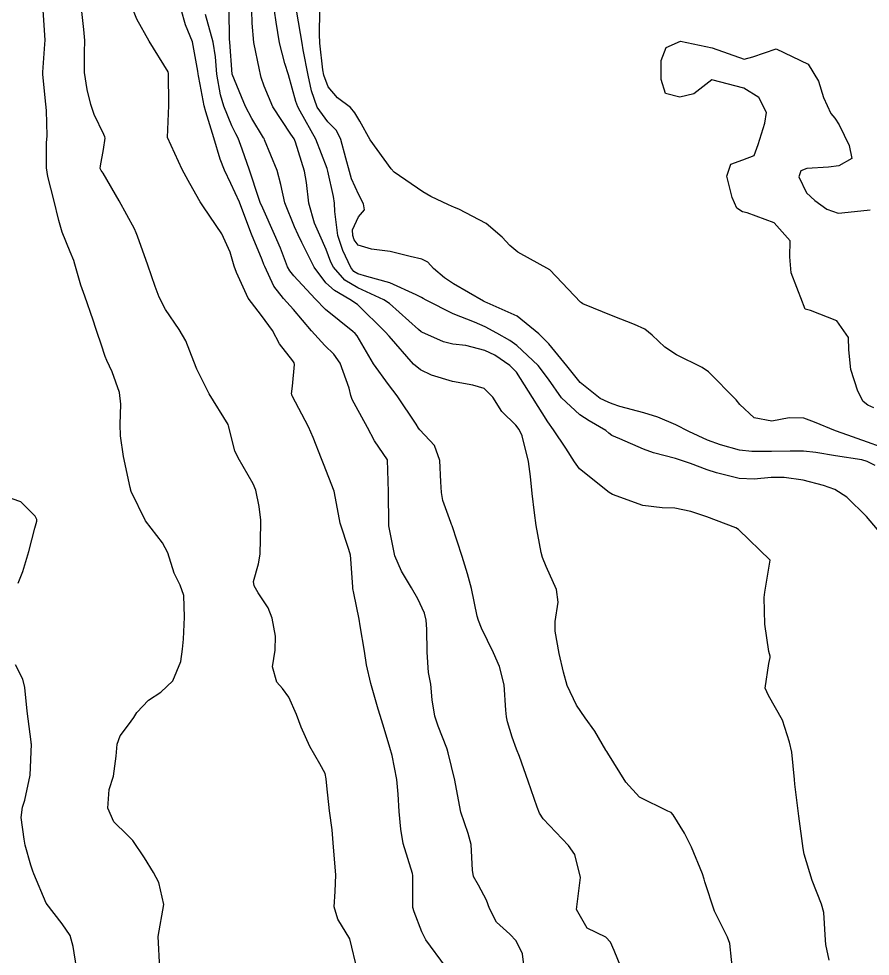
# Model space of a CAD drawing. Header units: metres. Extents: x 298520 to 308411, y 7433745 to 7450750.
# Drawn here: x 305253.6 to 305306.9, y 7436834.4 to 7436893.1 of the extents above; entities that cross this region are included whole.
import ezdxf

# ---------------------------------------------------------------- set-up
doc = ezdxf.new("R2010")
doc.units = ezdxf.units.M
doc.header["$LTSCALE"] = 10
doc.layers.add('Curvas de Nivel 1m', color=11, linetype='Continuous')
doc.layers.add('Curvas de Nivel 5m', color=15, linetype='Continuous')

msp = doc.modelspace()

# ---------------------------------------------------------------- linework, layer by layer
at = {"layer": 'Curvas de Nivel 1m', "flags": 128}
for points, elevation in [([(305262.428, 7436833.638), (305262.313, 7436835.64), (305262.668, 7436837.635), (305262.354, 7436839.029), (305262.02, 7436839.643), (305261.467, 7436840.554), (305260.747, 7436841.656), (305260.386, 7436842.004), (305259.542, 7436842.82), (305259.183, 7436843.678), (305259.255, 7436844.843), (305259.533, 7436845.674), (305259.691, 7436846.917), (305259.767, 7436847.67), (305259.936, 7436848.193), (305260.471, 7436848.88), (305260.798, 7436849.337), (305260.978, 7436849.655), (305261.716, 7436850.423), (305262.496, 7436850.93), (305263.236, 7436851.629), (305263.732, 7436852.839), (305263.843, 7436853.62), (305263.898, 7436854.254), (305263.963, 7436855.619), (305263.932, 7436856.985), (305263.704, 7436857.623), (305263.324, 7436858.373), (305262.929, 7436859.635), (305262.602, 7436860.264), (305261.533, 7436861.651), (305260.641, 7436863.493), (305260.601, 7436863.619), (305260.59, 7436863.661), (305260.57, 7436863.735), (305260.151, 7436865.668), (305259.975, 7436866.96), (305259.954, 7436867.671), (305259.983, 7436868.949), (305259.904, 7436869.672), (305259.445, 7436870.966), (305259.1, 7436871.685), (305258.997, 7436871.938), (305258.753, 7436872.692), (305258.504, 7436873.427), (305258.419, 7436873.685), (305258.265, 7436874.193), (305257.744, 7436875.696), (305257.489, 7436876.389), (305257.115, 7436877.705), (305257.051, 7436877.942), (305256.82, 7436878.467), (305256.313, 7436879.715), (305256.116, 7436880.445), (305255.799, 7436881.721), (305255.418, 7436883.184), (305255.33, 7436883.726), (305255.345, 7436885.287), (305255.375, 7436885.725), (305255.333, 7436887.321), (305255.296, 7436887.726), (305255.116, 7436889.564), (305255.114, 7436889.728), (305255.242, 7436891.465), (305255.243, 7436891.727), (305255.129, 7436893.601)], 732), ([(305274.788, 7436833.485), (305274.313, 7436835.49), (305273.558, 7436836.735), (305273.324, 7436837.505), (305273.394, 7436838.457), (305273.443, 7436839.504), (305273.341, 7436840.474), (305273.272, 7436841.507), (305273.205, 7436842.322), (305273.045, 7436843.51), (305272.87, 7436845.07), (305272.838, 7436845.514), (305272.771, 7436845.849), (305272.442, 7436846.442), (305271.799, 7436847.527), (305271.259, 7436848.738), (305270.972, 7436849.535), (305270.489, 7436850.618), (305270.106, 7436851.153), (305269.744, 7436851.551), (305269.475, 7436852.518), (305269.642, 7436853.553), (305269.665, 7436854.424), (305269.45, 7436855.557), (305269.209, 7436856.21), (305268.569, 7436857.143), (305268.333, 7436857.572), (305268.289, 7436857.86), (305268.587, 7436858.964), (305268.691, 7436859.569), (305268.74, 7436861.45), (305268.742, 7436861.568), (305268.74, 7436861.684), (305268.633, 7436862.549), (305268.422, 7436863.572), (305268.268, 7436863.955), (305267.316, 7436865.584), (305267.12, 7436866.028), (305266.726, 7436867.59), (305266.694, 7436867.671), (305265.507, 7436869.602), (305264.736, 7436871.139), (305264.555, 7436871.613), (305264.05, 7436872.914), (305263.638, 7436873.627), (305262.781, 7436874.869), (305262.378, 7436875.644), (305262.13, 7436876.316), (305261.671, 7436877.651), (305261.033, 7436879.456), (305260.955, 7436879.659), (305260.837, 7436879.906), (305259.885, 7436881.67), (305258.88, 7436883.396), (305258.76, 7436883.56), (305258.701, 7436883.683), (305258.714, 7436883.854), (305258.901, 7436884.885), (305259, 7436885.591), (305258.975, 7436885.679), (305258.914, 7436885.808), (305258.31, 7436887.073), (305258.109, 7436887.692), (305257.879, 7436888.632), (305257.714, 7436889.699), (305257.715, 7436890.956), (305257.725, 7436891.699), (305257.676, 7436892.386), (305257.526, 7436893.702)], 733), ([(305280.288, 7436833.775), (305279.073, 7436835.439), (305278.804, 7436835.929), (305278.33, 7436837.185), (305278.253, 7436837.451), (305278.245, 7436837.54), (305278.258, 7436839.451), (305278.232, 7436839.584), (305277.654, 7436841.457), (305277.494, 7436842.357), (305277.392, 7436843.46), (305277.336, 7436844.544), (305277.25, 7436845.462), (305276.948, 7436846.965), (305276.818, 7436847.466), (305276.465, 7436848.652), (305276.2, 7436849.473), (305276.085, 7436849.867), (305275.617, 7436851.479), (305275.357, 7436852.639), (305275.227, 7436853.483), (305274.957, 7436855.075), (305274.885, 7436855.487), (305274.569, 7436857.114), (305274.499, 7436857.418), (305274.491, 7436857.491), (305274.375, 7436859.277), (305274.344, 7436859.494), (305274.248, 7436859.845), (305273.702, 7436861.504), (305273.533, 7436862.407), (305273.333, 7436863.51), (305272.668, 7436865.214), (305272.538, 7436865.521), (305272.025, 7436866.866), (305271.722, 7436867.53), (305270.712, 7436869.461), (305270.684, 7436869.512), (305270.674, 7436869.541), (305270.668, 7436869.586), (305270.721, 7436870.068), (305270.859, 7436871.421), (305270.835, 7436871.539), (305270.744, 7436871.667), (305269.916, 7436872.714), (305269.465, 7436873.559), (305268.777, 7436874.5), (305267.957, 7436875.578), (305267.215, 7436877.18), (305267.085, 7436877.587), (305266.821, 7436878.447), (305266.294, 7436879.595), (305265.164, 7436881.301), (305264.954, 7436881.609), (305264.864, 7436881.761), (305264.192, 7436882.936), (305263.817, 7436883.626), (305262.913, 7436885.64), (305262.998, 7436887.639), (305262.995, 7436887.701), (305262.973, 7436889.64), (305262.954, 7436889.735), (305261.751, 7436891.652), (305260.997, 7436893.042), (305260.742, 7436893.663)], 734), ([(305298.283, 7436833.21), (305298.079, 7436835.212), (305297.926, 7436835.604), (305297.123, 7436837.222), (305296.521, 7436839.058), (305296.473, 7436839.229), (305296.358, 7436839.56), (305295.678, 7436841.241), (305295.243, 7436842.099), (305294.534, 7436843.258), (305294.405, 7436843.391), (305294.193, 7436843.475), (305292.419, 7436844.355), (305291.563, 7436845.289), (305290.451, 7436847.117), (305290.376, 7436847.225), (305290.326, 7436847.302), (305289.63, 7436848.478), (305289.02, 7436849.322), (305288.485, 7436850.105), (305287.904, 7436851.336), (305287.672, 7436852.178), (305287.408, 7436853.341), (305287.15, 7436854.738), (305287.154, 7436855.344), (305287.349, 7436856.558), (305287.243, 7436857.343), (305286.587, 7436858.781), (305286.366, 7436859.352), (305286.282, 7436859.668), (305285.959, 7436861.357), (305285.851, 7436862.138), (305285.717, 7436863.359), (305285.602, 7436864.418), (305285.481, 7436865.362), (305285.092, 7436866.963), (305284.891, 7436867.368), (305284.696, 7436867.63), (305283.813, 7436868.493), (305283.254, 7436869.392), (305282.721, 7436869.93), (305282.005, 7436870.126), (305280.727, 7436870.356), (305279.408, 7436870.765), (305278.737, 7436871.087), (305278.292, 7436871.455), (305276.76, 7436873.202), (305276.519, 7436873.472), (305274.788, 7436875.187), (305274.307, 7436875.497), (305273.343, 7436876.057), (305272.803, 7436876.534), (305272.084, 7436877.527), (305271.302, 7436879.062), (305271.086, 7436879.537), (305270.84, 7436880.036), (305270.245, 7436881.549), (305270.001, 7436882.68), (305269.77, 7436883.557), (305268.981, 7436885.491), (305268.946, 7436885.56), (305268.913, 7436885.617), (305268.182, 7436886.827), (305267.793, 7436887.577), (305267.541, 7436888.183), (305266.953, 7436889.59), (305266.805, 7436891.592), (305266.793, 7436891.784), (305266.772, 7436893.592)], 737), ([(305304.298, 7436834.161), (305304.088, 7436835.142), (305304.054, 7436835.404), (305303.967, 7436837.144), (305303.816, 7436837.667), (305303.225, 7436839.151), (305302.736, 7436840.798), (305302.669, 7436841.157), (305302.403, 7436843.16), (305302.137, 7436845.163), (305302.125, 7436845.474), (305301.954, 7436847.165), (305301.819, 7436847.806), (305301.378, 7436849.171), (305300.496, 7436850.71), (305300.287, 7436851.183), (305300.518, 7436852.715), (305300.601, 7436853.101), (305300.593, 7436853.179), (305300.527, 7436853.464), (305300.258, 7436855.184), (305300.229, 7436856.845), (305300.258, 7436857.185), (305300.593, 7436859.18), (305298.621, 7436861.114), (305298.449, 7436861.212), (305296.63, 7436861.902), (305295.636, 7436862.236), (305294.635, 7436862.44), (305293.841, 7436862.468), (305292.636, 7436862.613), (305290.732, 7436863.299), (305290.644, 7436863.35), (305290.522, 7436863.424), (305288.667, 7436864.907), (305288.352, 7436865.333), (305287.825, 7436866.195), (305287.039, 7436867.347), (305286.698, 7436867.839), (305285.736, 7436869.36), (305284.737, 7436870.955), (305284.326, 7436871.376), (305283.371, 7436872.012), (305282.752, 7436872.305), (305281.559, 7436872.608), (305280.756, 7436872.7), (305280.169, 7436872.841), (305278.809, 7436873.449), (305278.763, 7436873.481), (305278.608, 7436873.608), (305276.79, 7436875.243), (305276.436, 7436875.474), (305274.8, 7436876.216), (305273.999, 7436876.696), (305273.285, 7436877.513), (305273.129, 7436877.828), (305272.824, 7436878.629), (305272.435, 7436879.524), (305272.104, 7436880.267), (305271.749, 7436881.531), (305271.603, 7436882.805), (305271.465, 7436883.534), (305270.91, 7436885.337), (305270.823, 7436885.541), (305270.61, 7436885.849), (305269.501, 7436887.554), (305268.946, 7436888.84), (305268.773, 7436889.384), (305268.724, 7436889.563), (305268.649, 7436889.873), (305268.308, 7436891.57), (305268.199, 7436892.776), (305268.176, 7436893.572)], 738), ([(305307.314, 7436861.103), (305306.631, 7436861.927), (305305.404, 7436863.122), (305304.65, 7436863.599), (305303.934, 7436863.86), (305302.658, 7436864.192), (305301.479, 7436864.353), (305300.66, 7436864.35), (305299.593, 7436864.262), (305298.659, 7436864.304), (305297.244, 7436864.644), (305296.667, 7436864.839), (305295.619, 7436865.241), (305294.676, 7436865.551), (305293.311, 7436865.902), (305292.681, 7436866.126), (305291.195, 7436866.788), (305290.69, 7436866.995), (305290.519, 7436867.13), (305290.317, 7436867.306), (305289.286, 7436867.908), (305288.702, 7436868.276), (305287.558, 7436869.342), (305286.73, 7436870.515), (305286.1, 7436871.356), (305284.755, 7436872.612), (305284.307, 7436872.925), (305283.51, 7436873.389), (305282.769, 7436873.793), (305282.102, 7436874.078), (305280.781, 7436874.599), (305279.078, 7436875.446), (305278.901, 7436875.555), (305278.795, 7436875.614), (305278.464, 7436875.786), (305276.804, 7436876.54), (305275.366, 7436876.926), (305274.809, 7436877.109), (305274.569, 7436877.252), (305274.367, 7436877.497), (305273.871, 7436878.552), (305273.569, 7436879.509), (305273.364, 7436881.004), (305273.352, 7436881.513), (305273.293, 7436881.939), (305272.929, 7436883.519), (305272.885, 7436883.689), (305272.175, 7436885.527), (305271.2, 7436887.268), (305271.056, 7436887.539), (305270.936, 7436887.889), (305270.469, 7436889.545), (305270.241, 7436890.27), (305269.906, 7436891.551), (305269.709, 7436892.839), (305269.603, 7436893.554)], 739), ([(305307.504, 7436866.282), (305306.687, 7436866.561), (305305.095, 7436867.126), (305304.694, 7436867.277), (305303.375, 7436867.825), (305302.702, 7436868.061), (305301.787, 7436868.084), (305300.7, 7436867.887), (305299.602, 7436868.097), (305298.71, 7436868.93), (305298.482, 7436869.212), (305296.739, 7436870.961), (305296.351, 7436871.234), (305294.751, 7436872.034), (305294.01, 7436872.516), (305293.214, 7436873.273), (305292.768, 7436873.64), (305292.121, 7436873.938), (305290.78, 7436874.455), (305288.891, 7436875.229), (305288.792, 7436875.28), (305288.73, 7436875.331), (305286.813, 7436877.35), (305284.824, 7436878.458), (305284.316, 7436878.866), (305283.845, 7436879.385), (305282.846, 7436880.256), (305281.132, 7436881.144), (305280.86, 7436881.257), (305280.48, 7436881.426), (305279.369, 7436881.943), (305278.871, 7436882.222), (305277.077, 7436883.468), (305276.886, 7436883.665), (305275.581, 7436885.483), (305274.925, 7436886.658), (305274.618, 7436887.183), (305274.344, 7436887.499), (305273.54, 7436888.112), (305272.946, 7436888.807), (305272.683, 7436889.523), (305272.623, 7436889.859), (305272.443, 7436891.525), (305272.418, 7436892.097), (305272.426, 7436893.526)], 741), ([(305291.451, 7436833.288), (305290.843, 7436834.756), (305290.606, 7436835.297), (305290.316, 7436835.596), (305289.158, 7436836.154), (305288.489, 7436837.328), (305288.506, 7436837.499), (305288.746, 7436839.324), (305288.375, 7436840.772), (305287.98, 7436841.334), (305286.4, 7436843.008), (305286.182, 7436843.352), (305286.019, 7436843.743), (305285.459, 7436845.36), (305284.919, 7436846.894), (305284.742, 7436847.367), (305284.46, 7436848.118), (305284.168, 7436849.073), (305284.101, 7436849.376), (305284.061, 7436849.794), (305283.961, 7436851.378), (305283.665, 7436852.533), (305283.288, 7436853.389), (305282.546, 7436854.928), (305282.357, 7436855.402), (305282.283, 7436855.675), (305281.911, 7436857.407), (305281.661, 7436858.33), (305281.344, 7436859.412), (305280.713, 7436861.327), (305280.676, 7436861.419), (305280.624, 7436861.54), (305280.136, 7436862.926), (305280.037, 7436863.429), (305279.993, 7436864.09), (305279.94, 7436865.431), (305279.599, 7436866.353), (305278.692, 7436867.334), (305278.604, 7436867.451), (305278.459, 7436867.689), (305277.269, 7436869.464), (305276.723, 7436870.169), (305275.798, 7436871.479), (305274.76, 7436873.223), (305274.643, 7436873.374), (305274.503, 7436873.494), (305272.783, 7436874.865), (305272.131, 7436875.527), (305270.807, 7436876.975), (305270.554, 7436877.288), (305270.42, 7436877.546), (305269.97, 7436878.698), (305269.595, 7436879.559), (305268.858, 7436881.211), (305268.705, 7436881.572), (305268.614, 7436881.824), (305268.036, 7436883.578), (305267.581, 7436884.905), (305267.319, 7436885.584), (305267.183, 7436885.854), (305266.921, 7436886.359), (305266.425, 7436887.595), (305266.227, 7436888.31), (305265.992, 7436889.6), (305265.901, 7436890.669), (305265.768, 7436891.602), (305265.286, 7436893.321)], 736), ([(305307.089, 7436868.726), (305306.711, 7436868.886), (305306.419, 7436869.113), (305306.078, 7436869.761), (305305.642, 7436871.121), (305305.527, 7436872.35), (305305.496, 7436873.123), (305304.778, 7436874.15), (305303.127, 7436874.816), (305302.789, 7436874.881), (305302.682, 7436875.161), (305302.62, 7436875.336), (305301.914, 7436877.169), (305301.821, 7436878.172), (305301.861, 7436879.17), (305300.85, 7436880.295), (305299.155, 7436880.909), (305298.86, 7436880.986), (305298.524, 7436881.213), (305298.22, 7436881.866), (305297.882, 7436883.22), (305298.146, 7436883.965), (305298.898, 7436884.242), (305299.603, 7436884.499), (305299.849, 7436885.196), (305300.261, 7436886.525), (305300.366, 7436887.189), (305299.883, 7436888.136), (305298.948, 7436888.718), (305296.953, 7436889.23), (305295.833, 7436888.352), (305294.942, 7436888.164), (305294.056, 7436888.376), (305293.775, 7436889.268), (305293.782, 7436890.456), (305294.088, 7436891.263), (305294.987, 7436891.653), (305296.983, 7436891.23), (305298.973, 7436890.541), (305299.509, 7436890.668), (305300.983, 7436891.18), (305302.969, 7436890.21), (305303.627, 7436889.15), (305303.94, 7436888.142), (305304.402, 7436887.138), (305304.639, 7436886.844), (305304.926, 7436886.413), (305305.545, 7436885.124), (305305.701, 7436884.322), (305304.894, 7436883.854), (305304.248, 7436883.784), (305302.891, 7436883.683), (305302.512, 7436883.54), (305302.384, 7436883.165), (305302.873, 7436882.159), (305303.403, 7436881.687), (305304.143, 7436881.141), (305304.859, 7436880.895), (305305.078, 7436880.909), (305306.863, 7436881.11)], 742), ([(305253.563, 7436857.745), (305253.85, 7436858.475), (305254.228, 7436859.736), (305254.617, 7436861.18), (305254.726, 7436861.625), (305254.722, 7436861.729), (305254.625, 7436861.938), (305253.731, 7436862.841), (305252.637, 7436863.206)], 731), ([(305257.216, 7436833.701), (305256.998, 7436835.008), (305256.824, 7436835.705), (305256.32, 7436836.443), (305255.321, 7436837.72), (305254.535, 7436839.553), (305254.483, 7436839.729), (305254.367, 7436840.109), (305253.996, 7436841.352), (305253.941, 7436841.737), (305253.744, 7436843.088), (305253.84, 7436843.738), (305253.985, 7436844.161), (305254.311, 7436845.732), (305254.394, 7436847.673), (305254.386, 7436847.731), (305254.371, 7436847.815), (305254.137, 7436849.735), (305253.974, 7436851.214), (305253.853, 7436851.74), (305253.399, 7436852.634)], 731)]:
    msp.add_lwpolyline(points, dxfattribs=dict(at, elevation=elevation))
at = {"layer": 'Curvas de Nivel 5m', "flags": 128}
for points, elevation in [([(305285.258, 7436833.36), (305285.114, 7436834.549), (305284.716, 7436835.366), (305284.317, 7436835.785), (305283.484, 7436836.542), (305283.037, 7436837.389), (305282.862, 7436837.916), (305282.355, 7436838.846), (305282.055, 7436839.403), (305281.983, 7436839.788), (305281.897, 7436841.405), (305281.71, 7436842.086), (305281.257, 7436843.411), (305280.989, 7436844.85), (305280.872, 7436845.416), (305280.45, 7436847.127), (305280.395, 7436847.363), (305280.374, 7436847.421), (305279.831, 7436848.794), (305279.627, 7436849.433), (305279.468, 7436850.455), (305279.382, 7436851.437), (305279.232, 7436852.161), (305279.138, 7436853.441), (305279.117, 7436854.869), (305279.083, 7436855.442), (305278.986, 7436855.873), (305278.566, 7436856.761), (305278.172, 7436857.454), (305277.544, 7436858.5), (305277.12, 7436859.465), (305276.755, 7436861.334), (305276.747, 7436861.469), (305276.719, 7436863.393), (305276.718, 7436863.469), (305276.673, 7436865.47), (305275.851, 7436866.645), (305275.407, 7436867.483), (305274.706, 7436868.778), (305274.456, 7436869.24), (305274.381, 7436869.495), (305274.278, 7436869.938), (305273.712, 7436871.505), (305273.318, 7436872.081), (305272.754, 7436872.621), (305271.905, 7436873.529), (305270.783, 7436874.87), (305270.153, 7436875.55), (305269.56, 7436876.319), (305268.986, 7436877.567), (305268.935, 7436877.689), (305268.817, 7436877.969), (305268.157, 7436879.577), (305267.748, 7436880.683), (305267.405, 7436881.585), (305266.875, 7436882.754), (305266.472, 7436883.594), (305266.208, 7436884.282), (305265.794, 7436885.601), (305265.302, 7436887.234), (305265.207, 7436887.607), (305264.946, 7436888.94), (305264.835, 7436889.495), (305264.813, 7436889.612), (305264.796, 7436889.771), (305264.465, 7436891.618), (305264.038, 7436892.669), (305263.751, 7436893.629)], 735), ([(305307.174, 7436865.105), (305306.675, 7436865.363), (305306.326, 7436865.463), (305304.679, 7436865.716), (305303.45, 7436865.918), (305302.681, 7436866.001), (305301.846, 7436866.003), (305300.681, 7436865.99), (305299.461, 7436865.978), (305298.681, 7436866.063), (305297.502, 7436866.404), (305296.688, 7436866.699), (305295.52, 7436867.242), (305294.697, 7436867.66), (305293.567, 7436868.133), (305292.704, 7436868.396), (305291.203, 7436868.8), (305290.71, 7436868.972), (305290.477, 7436869.07), (305289.973, 7436869.311), (305288.727, 7436870.296), (305287.888, 7436871.339), (305286.757, 7436872.723), (305286.137, 7436873.356), (305284.779, 7436874.453), (305282.904, 7436875.286), (305282.792, 7436875.334), (305282.663, 7436875.401), (305280.804, 7436876.478), (305280.227, 7436876.849), (305279.547, 7436877.439), (305279.193, 7436877.821), (305278.819, 7436878.017), (305278.082, 7436878.195), (305276.823, 7436878.493), (305275.666, 7436878.64), (305274.827, 7436878.894), (305274.574, 7436879.238), (305274.492, 7436879.495), (305274.478, 7436879.855), (305274.85, 7436880.661), (305275.231, 7436881.113), (305275.158, 7436881.487), (305274.869, 7436882.049), (305274.424, 7436883.043), (305274.285, 7436883.499), (305274.06, 7436884.338), (305273.751, 7436885.507), (305273.474, 7436886.068), (305272.924, 7436886.613), (305272.266, 7436887.527), (305271.917, 7436888.556), (305271.7, 7436889.533), (305271.388, 7436891.125), (305271.318, 7436891.537), (305271.002, 7436893.481)], 740)]:
    msp.add_lwpolyline(points, dxfattribs=dict(at, elevation=elevation))

doc.saveas('drawing.dxf')
